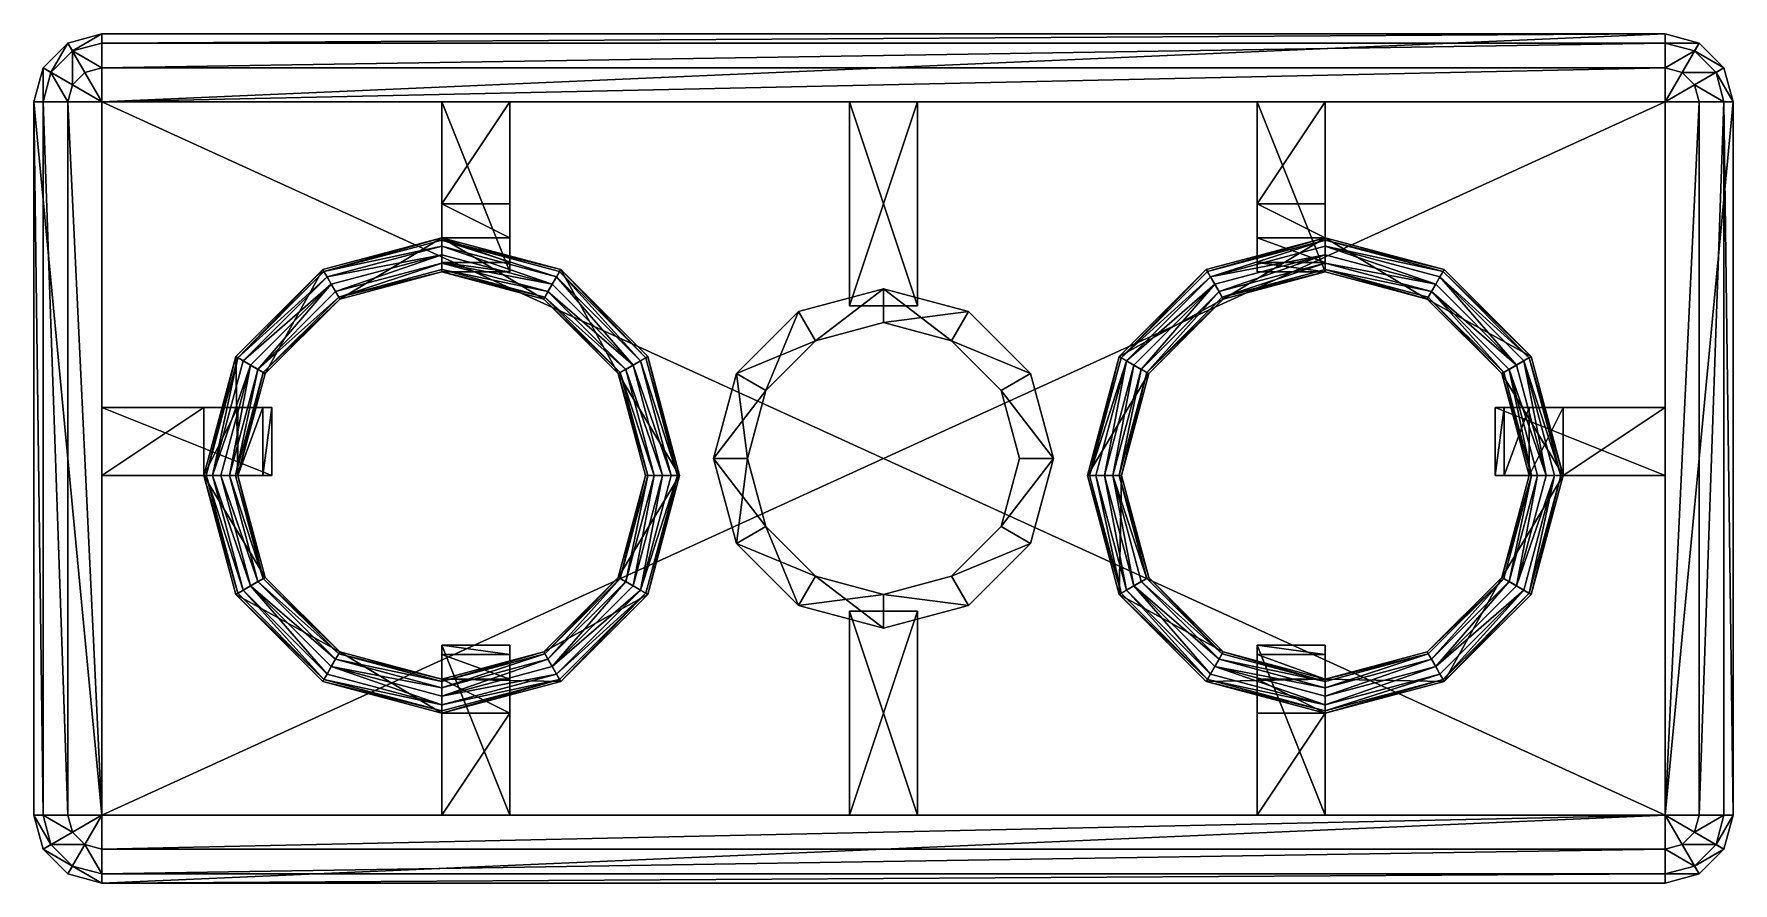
# Model space of a CAD drawing. Header units: metres. Extents: x 0 to 2.5, y 0 to 1.25.
import ezdxf

# ---------------------------------------------------------------- set-up
doc = ezdxf.new("R2010")
doc.units = ezdxf.units.M
doc.layers.add('block06', color=53, linetype='CONTINUOUS')

msp = doc.modelspace()

# ---------------------------------------------------------------- meshes
at = {"layer": 'block06'}
mesh = msp.add_polyface(dxfattribs=at)
corners = [(0.1, 0.6, 1.4), (0.1, 0.7), (0.1, 0.7, 1.4), (0.35, 0.6, 1.4), (0.35, 0.7, 1.4), (0.25, 0.7), (0.1, 0.6), (0.35, 0.7, 0.1), (0.3, 0.7, 0.013397), (0.3, 0.6, 0.013397), (0.336603, 0.7, 0.05), (0.25, 0.6), (0.3, 0.6, 1.5), (0.296891, 0.775, 1.5), (0.25, 0.6, 1.5), (0.25, 0.6, 1.725), (0.296891, 0.775, 1.725), (0.318542, 0.7625, 1.75), (0.329367, 0.75625, 1.746651), (0.2875, 0.6, 1.746651), (0.2625, 0.6, 1.746651), (0.307716, 0.76875, 1.746651), (0.275, 0.6, 1.75), (0.296651, 0.6, 1.7375), (0.253349, 0.6, 1.7375), (0.299792, 0.773325, 1.7375), (0.3, 0.6, 1.725), (0.337292, 0.751675, 1.7375), (0, 0.1, 1.4), (0, 1.15), (0, 1.15, 1.4), (0.1, 1.15), (0.1, 1.25), (0.05, 1.236603), (0.013397, 1.2), (0.1, 0.1), (0.1, 1.15, 1.4), (0.05, 0.1, 1.486603), (0.013397, 1.15, 1.45), (0.05, 1.15, 1.486603), (0.1, 1.15, 1.5), (0.1, 0.1, 1.5), (0.013397, 0.1, 1.45), (0.05, 1.236603, 1.4), (0.013397, 1.2, 1.4), (0.1, 1.25, 1.4), (0.075, 1.193301, 1.486603), (0.1, 1.2, 1.486603), (0.025, 1.193301, 1.45), (0.056699, 1.175, 1.486603), (0.056699, 1.225, 1.45), (0.1, 1.236603, 1.45)]
mesh.append_faces([[corners[k] for k in face] for face in [(0, 1, 2), (3, 2, 4), (5, 1, 6), (7, 4, 2), (7, 2, 1), (7, 1, 5), (7, 5, 8), (9, 10, 8), (8, 5, 11), (12, 13, 14), (13, 15, 14), (15, 13, 16), (17, 18, 19), (17, 20, 21), (20, 17, 22), (17, 19, 22), (19, 18, 23), (16, 24, 15), (21, 20, 25), (20, 24, 25), (24, 16, 25), (26, 23, 27), (28, 29, 30), (31, 32, 33), (31, 33, 34), (31, 34, 29), (31, 29, 35), (35, 36, 31), (37, 38, 39), (39, 40, 41), (38, 42, 30), (33, 43, 34), (34, 43, 44), (44, 30, 29), (34, 44, 29), (43, 33, 45), (45, 33, 32), (46, 47, 40), (48, 49, 39), (46, 40, 49), (48, 39, 38), (39, 49, 40), (47, 46, 50), (46, 49, 50), (49, 48, 50), (48, 43, 50), (50, 43, 45), (50, 45, 51), (47, 50, 51), (43, 48, 44), (48, 38, 44), (44, 38, 30)]])
mesh = msp.add_polyface(dxfattribs=at)
corners = [(0.7, 0.9, 0.1), (0.7, 0.9, 1.4), (0.7, 1.15, 1.4), (0.7, 1.15), (0.7, 1), (0.7, 0.95, 0.013397), (0.7, 0.913397, 0.05), (0.6, 1.15, 1.4), (0.6, 1), (0.6, 0.9, 0.1), (0.6, 0.913397, 0.05), (0.6, 0.95, 0.013397), (0.859808, 0.75, 1.5), (0.903109, 0.775, 1.5), (0.775, 0.903109, 1.5), (0.6, 0.95, 1.5), (0.6, 0.9, 1.5), (0.75, 0.859808, 1.5), (0.775, 0.903109, 1.725), (0.6, 0.95, 1.725), (0.903109, 0.775, 1.725), (0.75625, 0.870633, 1.746651), (0.6, 0.903349, 1.7375), (0.6, 0.9125, 1.746651), (0.76875, 0.892284, 1.746651), (0.881458, 0.7625, 1.75), (0.7625, 0.881458, 1.75), (0.6, 0.925, 1.75), (0.6, 0.9375, 1.746651), (0.75, 0.859808, 1.725), (0.862708, 0.751675, 1.7375), (0.859808, 0.75, 1.725), (0.892284, 0.76875, 1.746651), (0.773325, 0.900208, 1.7375), (0.900208, 0.773325, 1.7375), (0.870633, 0.75625, 1.746651), (0.6, 0.946651, 1.7375), (0.6, 0.9, 1.725), (0.751675, 0.862708, 1.7375), (0.1, 1.25, 1.4), (0.1, 1.25), (2.4, 1.25), (0.1, 1.15)]
mesh.append_faces([[corners[k] for k in face] for face in [(0, 1, 2), (0, 2, 3), (0, 3, 4), (0, 4, 5), (0, 5, 6), (7, 3, 2), (3, 8, 4), (1, 7, 2), (9, 1, 0), (10, 6, 11), (11, 6, 5), (5, 4, 8), (11, 5, 8), (6, 10, 0), (0, 10, 9), (12, 13, 14), (15, 16, 17), (15, 17, 14), (12, 14, 17), (13, 18, 14), (14, 18, 19), (14, 19, 15), (18, 13, 20), (21, 22, 23), (24, 25, 26), (25, 21, 26), (21, 23, 26), (23, 27, 26), (24, 26, 28), (26, 27, 28), (29, 30, 31), (25, 24, 32), (24, 33, 32), (33, 34, 32), (34, 33, 18), (21, 25, 35), (18, 33, 36), (33, 24, 36), (24, 28, 36), (18, 36, 19), (20, 34, 18), (37, 22, 38), (22, 21, 38), (21, 35, 38), (35, 30, 38), (30, 29, 38), (37, 38, 29), (16, 29, 17), (17, 29, 31), (17, 31, 12), (29, 16, 37), (39, 40, 41), (40, 42, 41)]])
mesh = msp.add_polyface(dxfattribs=at)
corners = [(1.2, 1.15, 1.4), (1.2, 1.15), (1.3, 1.15), (1.2, 0.85, 1.4), (1.2, 0.85), (1.3, 0.85, 1.4), (1.15, 0.798205), (1.125, 0.841506), (1.076795, 0.725), (1.033494, 0.75), (1, 0.625), (1.05, 0.625), (1.25, 0.875), (1.25, 0.825), (1.15, 0.798205, 1.4), (1.076795, 0.725, 1.4), (1.033494, 0.75, 1.4), (1.125, 0.841506, 1.4), (1.25, 0.875, 1.4), (1.25, 0.825, 1.4), (1.05, 0.625, 1.4), (1, 0.625, 1.4), (0.859808, 0.75, 1.5), (0.9, 0.6, 1.5), (0.95, 0.6, 1.5), (0.903109, 0.775, 1.5), (0.95, 0.6, 1.725), (0.903109, 0.775, 1.725), (0.900208, 0.773325, 1.7375), (0.946651, 0.6, 1.7375), (0.892284, 0.76875, 1.746651), (0.881458, 0.7625, 1.75), (0.9375, 0.6, 1.746651), (0.925, 0.6, 1.75), (0.859808, 0.75, 1.725), (0.862708, 0.751675, 1.7375), (0.903349, 0.6, 1.7375), (0.9125, 0.6, 1.746651), (0.870633, 0.75625, 1.746651), (0.9, 0.6, 1.725), (0.1, 1.15), (0.1, 1.15, 1.4), (2.4, 1.15, 1.4), (0.1, 0.1, 1.4), (0.1, 1.236603, 1.45), (2.4, 1.236603, 1.45), (0.1, 1.2, 1.486603), (2.4, 1.2, 1.486603), (0.1, 1.15, 1.5), (2.4, 1.25, 1.4), (0.1, 1.25, 1.4)]
mesh.append_faces([[corners[k] for k in face] for face in [(0, 1, 2), (3, 4, 1), (3, 1, 0), (5, 4, 3), (2, 1, 4), (5, 3, 0), (6, 7, 8), (8, 7, 9), (8, 9, 10), (8, 10, 11), (7, 6, 12), (12, 6, 13), (14, 15, 16), (14, 16, 17), (14, 17, 18), (14, 18, 19), (16, 15, 20), (16, 20, 21), (16, 9, 17), (17, 9, 7), (12, 18, 7), (17, 7, 18), (9, 16, 10), (21, 10, 16), (19, 6, 14), (14, 6, 8), (15, 11, 20), (11, 15, 8), (14, 8, 15), (6, 19, 13), (22, 23, 24), (22, 24, 25), (24, 26, 27), (24, 27, 25), (28, 27, 29), (28, 29, 30), (29, 27, 26), (31, 30, 32), (30, 29, 32), (31, 32, 33), (34, 35, 36), (35, 37, 36), (31, 33, 38), (33, 37, 38), (37, 35, 38), (34, 36, 39), (22, 39, 23), (39, 22, 34), (40, 41, 42), (42, 41, 43), (44, 45, 46), (46, 47, 48), (49, 44, 50)]])
mesh = msp.add_polyface(dxfattribs=at)
corners = [(1.3, 1.15, 1.4), (1.3, 1.15), (1.3, 0.85), (1.3, 0.85, 1.4), (1.2, 1.15, 1.4), (1.2, 0.85), (1.8, 1.15, 1.4), (1.8, 1.15), (1.9, 1.15), (1.9, 1.15, 1.4), (1.8, 1), (1.9, 1), (1.9, 0.9, 1.4), (1.8, 0.9, 1.4), (1.8, 0.9, 0.1), (1.8, 0.95, 0.013397), (1.8, 0.913397, 0.05), (1.9, 0.913397, 0.05), (1.9, 0.95, 0.013397), (1.9, 0.9, 0.1), (1.75, 0.859808, 1.5), (1.9, 0.95, 1.5), (1.725, 0.903109, 1.5), (1.596891, 0.775, 1.5), (1.9, 0.9, 1.5), (1.75, 0.859808, 1.725), (1.9, 0.9, 1.725), (1.7375, 0.881458, 1.75), (1.607716, 0.76875, 1.746651), (1.73125, 0.892284, 1.746651), (1.9, 0.9125, 1.746651), (1.74375, 0.870633, 1.746651), (1.9, 0.925, 1.75), (1.9, 0.9375, 1.746651), (1.9, 0.95, 1.725), (1.726675, 0.900208, 1.7375), (1.725, 0.903109, 1.725), (1.748325, 0.862708, 1.7375), (1.9, 0.903349, 1.7375), (1.599792, 0.773325, 1.7375), (1.9, 0.946651, 1.7375), (1.35, 0.798205), (1.375, 0.841506), (1.25, 0.875), (1.375, 0.841506, 1.4), (1.25, 0.825, 1.4), (1.25, 0.875, 1.4), (0.1, 1.25, 1.4), (2.4, 1.25), (2.4, 1.25, 1.4), (0.1, 1.15), (2.4, 1.15), (2.4, 1.15, 1.4), (0.1, 1.2, 1.486603), (2.4, 1.236603, 1.45), (2.4, 1.2, 1.486603), (2.4, 1.15, 1.5), (0.1, 1.15, 1.5), (0.1, 1.236603, 1.45)]
mesh.append_faces([[corners[k] for k in face] for face in [(0, 1, 2), (0, 2, 3), (4, 1, 0), (3, 2, 5), (1, 5, 2), (3, 4, 0), (6, 7, 8), (6, 8, 9), (8, 7, 10), (8, 10, 11), (12, 13, 6), (14, 13, 12), (10, 14, 15), (6, 13, 14), (15, 14, 16), (6, 14, 7), (14, 10, 7), (16, 17, 15), (15, 18, 10), (19, 16, 14), (20, 21, 22), (20, 22, 23), (21, 20, 24), (20, 25, 26), (20, 26, 24), (27, 28, 29), (30, 31, 32), (31, 27, 32), (27, 29, 32), (29, 33, 32), (34, 35, 36), (31, 30, 37), (30, 38, 37), (38, 26, 37), (25, 37, 26), (36, 35, 39), (35, 29, 39), (33, 29, 40), (29, 35, 40), (35, 34, 40), (22, 36, 23), (36, 22, 34), (34, 22, 21), (41, 42, 43), (44, 45, 46), (46, 43, 44), (44, 43, 42), (47, 48, 49), (48, 50, 51), (50, 52, 51), (53, 54, 55), (55, 56, 57), (54, 58, 49)]])
mesh = msp.add_polyface(dxfattribs=at)
corners = [(2.4, 0.7, 1.4), (2.4, 0.7), (2.4, 0.6), (2.25, 0.7), (2.15, 0.7, 0.1), (2.2, 0.7, 0.013397), (2.15, 0.7, 1.4), (2.4, 0.6, 1.4), (2.25, 0.6), (2.2, 0.6, 0.013397), (2.159808, 0.75, 1.5), (2.2, 0.6, 1.5), (2.25, 0.6, 1.5), (2.203109, 0.775, 1.5), (2.2, 0.6, 1.725), (2.203349, 0.6, 1.7375), (2.170633, 0.75625, 1.746651), (2.2125, 0.6, 1.746651), (2.2375, 0.6, 1.746651), (2.192284, 0.76875, 1.746651), (2.246651, 0.6, 1.7375), (2.225, 0.6, 1.75), (2.181458, 0.7625, 1.75), (2.159808, 0.75, 1.725), (2.25, 0.6, 1.725), (2.200208, 0.773325, 1.7375), (2.203109, 0.775, 1.725), (2.4, 0.1), (2.5, 1.15), (2.4, 1.15), (2.486603, 1.2), (2.45, 1.236603), (2.4, 1.25), (2.4, 1.15, 1.4), (2.4, 0.1, 1.4), (2.5, 0.1), (2.5, 1.15, 1.4), (2.486603, 1.2, 1.4), (2.45, 1.236603, 1.4), (2.4, 1.25, 1.4), (2.45, 1.15, 1.486603), (2.4, 0.1, 1.5), (2.4, 1.15, 1.5), (2.486603, 1.15, 1.45), (2.45, 0.1, 1.486603), (2.5, 0.1, 1.4), (2.4, 1.236603, 1.45), (2.443301, 1.225, 1.45), (2.4, 1.2, 1.486603), (2.475, 1.193301, 1.45), (2.425, 1.193301, 1.486603), (2.443301, 1.175, 1.486603)]
mesh.append_faces([[corners[k] for k in face] for face in [(0, 1, 2), (3, 4, 5), (0, 6, 4), (0, 4, 1), (4, 3, 1), (7, 6, 0), (8, 1, 3), (5, 9, 3), (10, 11, 12), (10, 12, 13), (10, 14, 11), (15, 16, 17), (18, 19, 20), (17, 16, 21), (16, 22, 21), (22, 19, 21), (19, 18, 21), (15, 14, 23), (24, 20, 25), (20, 19, 25), (24, 25, 26), (12, 24, 26), (12, 26, 13), (27, 28, 29), (29, 28, 30), (29, 30, 31), (32, 29, 31), (29, 33, 34), (35, 36, 28), (30, 37, 31), (31, 37, 38), (38, 39, 32), (31, 38, 32), (37, 30, 36), (36, 30, 28), (40, 41, 42), (43, 44, 40), (45, 43, 36), (46, 47, 48), (47, 37, 49), (49, 37, 36), (48, 47, 50), (47, 49, 50), (49, 51, 50), (51, 42, 50), (51, 40, 42), (48, 50, 42), (47, 46, 38), (38, 46, 39), (37, 47, 38), (40, 51, 43), (51, 49, 43), (49, 36, 43)]])
mesh = msp.add_polyface(dxfattribs=at)
corners = [(0.1, 0.6, 1.4), (0.1, 0.6), (0.1, 0.7), (0.3, 0.6, 0.013397), (0.25, 0.6), (0.35, 0.6, 0.1), (0.35, 0.6, 1.4), (0.1, 0.7, 1.4), (0.25, 0.7), (0.3, 0.7, 0.013397), (0.296891, 0.425, 1.5), (0.340192, 0.45, 1.5), (0.25, 0.6, 1.5), (0.3, 0.6, 1.5), (0.25, 0.6, 1.725), (0.296891, 0.425, 1.725), (0.2875, 0.6, 1.746651), (0.296651, 0.6, 1.7375), (0.337292, 0.448325, 1.7375), (0.2625, 0.6, 1.746651), (0.307716, 0.43125, 1.746651), (0.253349, 0.6, 1.7375), (0.275, 0.6, 1.75), (0.329367, 0.44375, 1.746651), (0.318542, 0.4375, 1.75), (0.3, 0.6, 1.725), (0.299792, 0.426675, 1.7375), (0, 0.1, 1.4), (0, 0.1), (0, 1.15), (0.1, 0.1), (0.013397, 0.05), (0.05, 0.013397), (0.1, 0), (0.1, 0.1, 1.4), (0.1, 1.15, 1.4), (0.013397, 0.05, 1.4), (0.05, 0.013397, 1.4), (0.1, 0, 1.4), (0.013397, 0.1, 1.45), (0.013397, 1.15, 1.45), (0.05, 0.1, 1.486603), (0.05, 1.15, 1.486603), (0.1, 0.1, 1.5), (0, 1.15, 1.4), (0.056699, 0.075, 1.486603), (0.056699, 0.025, 1.45), (0.075, 0.056699, 1.486603), (0.1, 0.013397, 1.45), (0.1, 0.05, 1.486603), (0.025, 0.056699, 1.45)]
mesh.append_faces([[corners[k] for k in face] for face in [(0, 1, 2), (3, 4, 5), (0, 6, 5), (0, 5, 1), (5, 4, 1), (6, 0, 7), (8, 1, 4), (3, 9, 4), (10, 11, 12), (13, 12, 11), (12, 14, 15), (12, 15, 10), (16, 17, 18), (19, 20, 21), (22, 16, 23), (20, 19, 24), (19, 22, 24), (22, 23, 24), (18, 17, 25), (14, 21, 26), (21, 20, 26), (14, 26, 15), (27, 28, 29), (30, 29, 28), (30, 28, 31), (30, 31, 32), (33, 30, 32), (30, 34, 35), (28, 36, 31), (31, 36, 37), (32, 37, 38), (32, 38, 33), (31, 37, 32), (36, 28, 27), (39, 40, 41), (41, 42, 43), (44, 39, 27), (45, 39, 41), (46, 47, 48), (47, 43, 49), (46, 48, 38), (43, 47, 45), (39, 45, 50), (45, 47, 50), (47, 46, 50), (46, 36, 50), (50, 36, 27), (39, 50, 27), (45, 41, 43), (48, 47, 49), (36, 46, 37), (46, 38, 37)]])
mesh = msp.add_polyface(dxfattribs=at)
corners = [(1.2, 0.4, 1.4), (1.2, 0.4), (1.3, 0.4), (1.2, 0.1, 1.4), (1.2, 0.1), (1.3, 0.1, 1.4), (1.076795, 0.525), (1.033494, 0.5), (1.15, 0.451795), (1.125, 0.408494), (1.25, 0.425), (1.25, 0.375), (1.05, 0.625), (1, 0.625), (1.15, 0.451795, 1.4), (1.125, 0.408494, 1.4), (1.076795, 0.525, 1.4), (1.033494, 0.5, 1.4), (1, 0.625, 1.4), (1.05, 0.625, 1.4), (1.25, 0.375, 1.4), (1.25, 0.425, 1.4), (0.903109, 0.425, 1.5), (0.95, 0.6, 1.5), (0.859808, 0.45, 1.5), (0.9, 0.6, 1.5), (0.903109, 0.425, 1.725), (0.95, 0.6, 1.725), (0.881458, 0.4375, 1.75), (0.870633, 0.44375, 1.746651), (0.9125, 0.6, 1.746651), (0.900208, 0.426675, 1.7375), (0.892284, 0.43125, 1.746651), (0.946651, 0.6, 1.7375), (0.9375, 0.6, 1.746651), (0.925, 0.6, 1.75), (0.903349, 0.6, 1.7375), (0.9, 0.6, 1.725), (0.862708, 0.448325, 1.7375), (0.859808, 0.45, 1.725), (2.4, 0.1, 1.5), (0.1, 0.1, 1.5), (0.1, 1.15, 1.5), (0.1, 0), (0.1, 0, 1.4), (2.4, 0, 1.4), (2.4, 0.05, 1.486603), (0.1, 0.013397, 1.45), (0.1, 0.05, 1.486603), (2.4, 0.013397, 1.45)]
mesh.append_faces([[corners[k] for k in face] for face in [(0, 1, 2), (3, 4, 1), (3, 1, 0), (5, 4, 3), (2, 1, 4), (5, 3, 0), (6, 7, 8), (8, 7, 9), (10, 9, 11), (8, 9, 10), (7, 6, 12), (7, 12, 13), (14, 15, 16), (16, 15, 17), (16, 17, 18), (16, 18, 19), (15, 14, 20), (21, 20, 14), (20, 11, 15), (15, 11, 9), (17, 7, 18), (18, 7, 13), (7, 17, 9), (15, 9, 17), (19, 12, 6), (16, 8, 14), (14, 8, 10), (14, 10, 21), (8, 16, 6), (19, 6, 16), (22, 23, 24), (23, 25, 24), (26, 27, 23), (22, 26, 23), (28, 29, 30), (31, 32, 33), (32, 34, 33), (34, 32, 35), (32, 28, 35), (28, 30, 35), (30, 29, 36), (31, 33, 26), (33, 27, 26), (37, 36, 38), (36, 29, 38), (37, 38, 39), (25, 37, 39), (25, 39, 24), (40, 41, 42), (43, 44, 45), (46, 47, 48), (48, 41, 40), (47, 49, 44)]])
mesh = msp.add_polyface(dxfattribs=at)
corners = [(1.6, 0.6, 1.5), (1.55, 0.6, 1.5), (1.596891, 0.425, 1.5), (1.640192, 0.45, 1.5), (1.6, 0.6, 1.725), (1.640192, 0.45, 1.725), (1.5875, 0.6, 1.746651), (1.629367, 0.44375, 1.746651), (1.618542, 0.4375, 1.75), (1.637292, 0.448325, 1.7375), (1.575, 0.6, 1.75), (1.607716, 0.43125, 1.746651), (1.5625, 0.6, 1.746651), (1.596651, 0.6, 1.7375), (1.55, 0.6, 1.725), (1.553349, 0.6, 1.7375), (1.599792, 0.426675, 1.7375), (1.596891, 0.425, 1.725), (1.3, 0.4, 1.4), (1.3, 0.4), (1.3, 0.1), (1.3, 0.1, 1.4), (1.2, 0.4, 1.4), (1.2, 0.1), (1.25, 0.425), (1.25, 0.375), (1.375, 0.408494), (1.466506, 0.5), (1.35, 0.451795), (1.423205, 0.525), (1.5, 0.625), (1.45, 0.625), (1.45, 0.625, 1.4), (1.5, 0.625, 1.4), (1.423205, 0.525, 1.4), (1.466506, 0.5, 1.4), (1.35, 0.451795, 1.4), (1.375, 0.408494, 1.4), (1.25, 0.425, 1.4), (1.25, 0.375, 1.4), (0.1, 0), (2.4, 0), (2.4, 0.1), (2.4, 0.1, 1.4), (0.1, 0.1, 1.4), (2.4, 1.15, 1.4), (2.4, 0, 1.4)]
mesh.append_faces([[corners[k] for k in face] for face in [(0, 1, 2), (0, 2, 3), (3, 4, 0), (4, 3, 5), (6, 7, 8), (7, 6, 9), (6, 8, 10), (8, 11, 10), (11, 12, 10), (5, 9, 13), (9, 6, 13), (5, 13, 4), (14, 15, 16), (15, 12, 16), (12, 11, 16), (14, 16, 17), (17, 2, 1), (17, 1, 14), (18, 19, 20), (18, 20, 21), (22, 19, 18), (21, 20, 23), (19, 23, 20), (21, 22, 18), (24, 25, 26), (27, 28, 26), (24, 26, 28), (28, 27, 29), (27, 30, 29), (30, 31, 29), (32, 33, 34), (34, 33, 35), (36, 37, 38), (38, 37, 39), (37, 36, 35), (34, 35, 36), (35, 27, 37), (37, 27, 26), (25, 39, 26), (37, 26, 39), (27, 35, 30), (33, 30, 35), (34, 31, 32), (38, 28, 36), (36, 28, 29), (31, 34, 29), (36, 29, 34), (28, 38, 24), (40, 41, 42), (42, 43, 44), (45, 44, 43), (40, 46, 41)]])
mesh = msp.add_polyface(dxfattribs=at)
corners = [(1.640192, 0.75, 1.5), (1.55, 0.6, 1.5), (1.6, 0.6, 1.5), (1.596891, 0.775, 1.5), (1.75, 0.859808, 1.5), (1.6, 0.6, 1.725), (1.640192, 0.75, 1.725), (1.75, 0.859808, 1.725), (1.607716, 0.76875, 1.746651), (1.5625, 0.6, 1.746651), (1.553349, 0.6, 1.7375), (1.575, 0.6, 1.75), (1.7375, 0.881458, 1.75), (1.618542, 0.7625, 1.75), (1.5875, 0.6, 1.746651), (1.629367, 0.75625, 1.746651), (1.637292, 0.751675, 1.7375), (1.74375, 0.870633, 1.746651), (1.596891, 0.775, 1.725), (1.55, 0.6, 1.725), (1.748325, 0.862708, 1.7375), (1.596651, 0.6, 1.7375), (1.73125, 0.892284, 1.746651), (1.599792, 0.773325, 1.7375), (1.725, 0.903109, 1.725), (1.423205, 0.725), (1.45, 0.625), (1.5, 0.625), (1.466506, 0.75), (1.35, 0.798205), (1.375, 0.841506), (1.25, 0.875), (1.25, 0.825), (1.25, 0.825, 1.4), (1.375, 0.841506, 1.4), (1.35, 0.798205, 1.4), (1.466506, 0.75, 1.4), (1.423205, 0.725, 1.4), (1.5, 0.625, 1.4), (1.45, 0.625, 1.4), (2.4, 0.1, 1.5), (0.1, 1.15, 1.5), (2.4, 1.15, 1.5)]
mesh.append_faces([[corners[k] for k in face] for face in [(0, 1, 2), (1, 0, 3), (4, 3, 0), (2, 5, 6), (0, 7, 4), (7, 0, 6), (2, 6, 0), (8, 9, 10), (9, 8, 11), (8, 12, 13), (14, 11, 13), (11, 8, 13), (14, 13, 15), (13, 12, 15), (16, 15, 17), (15, 12, 17), (16, 7, 6), (18, 10, 19), (7, 16, 20), (16, 17, 20), (16, 6, 5), (14, 15, 21), (15, 16, 21), (16, 5, 21), (22, 8, 23), (8, 10, 23), (10, 18, 23), (24, 23, 18), (3, 24, 18), (3, 18, 19), (3, 19, 1), (25, 26, 27), (25, 27, 28), (29, 28, 30), (29, 31, 32), (25, 28, 29), (33, 34, 35), (35, 34, 36), (35, 36, 37), (36, 38, 37), (38, 39, 37), (36, 28, 38), (38, 28, 27), (28, 36, 30), (34, 30, 36), (39, 26, 25), (37, 29, 35), (35, 29, 32), (35, 32, 33), (29, 37, 25), (39, 25, 37), (40, 41, 42)]])
mesh = msp.add_polyface(dxfattribs=at)
corners = [(0.6, 1.15, 1.4), (0.6, 1.15), (0.7, 1.15), (0.6, 1), (0.7, 0.9, 1.4), (0.6, 0.9, 1.4), (0.6, 0.9, 0.1), (0.6, 0.95, 0.013397), (0.6, 0.913397, 0.05), (0.35, 0.6, 0.1), (0.35, 0.7, 1.4), (0.35, 0.7, 0.1), (0.3, 0.7, 0.013397), (0.336603, 0.7, 0.05), (0.336603, 0.6, 0.05), (0.6, 0.9, 1.5), (0.6, 0.95, 1.5), (0.45, 0.859808, 1.5), (0.425, 0.903109, 1.5), (0.340192, 0.75, 1.5), (0.296891, 0.775, 1.5), (0.3, 0.6, 1.5), (0.425, 0.903109, 1.725), (0.296891, 0.775, 1.725), (0.6, 0.95, 1.725), (0.6, 0.9125, 1.746651), (0.6, 0.903349, 1.7375), (0.448325, 0.862708, 1.7375), (0.6, 0.925, 1.75), (0.43125, 0.892284, 1.746651), (0.6, 0.9375, 1.746651), (0.426675, 0.900208, 1.7375), (0.44375, 0.870633, 1.746651), (0.329367, 0.75625, 1.746651), (0.4375, 0.881458, 1.75), (0.318542, 0.7625, 1.75), (0.307716, 0.76875, 1.746651), (0.45, 0.859808, 1.725), (0.6, 0.9, 1.725), (0.299792, 0.773325, 1.7375), (0.6, 0.946651, 1.7375), (0.296651, 0.6, 1.7375), (0.337292, 0.751675, 1.7375), (0.340192, 0.75, 1.725), (0.3, 0.6, 1.725)]
mesh.append_faces([[corners[k] for k in face] for face in [(0, 1, 2), (2, 1, 3), (4, 5, 0), (6, 5, 4), (3, 6, 7), (0, 5, 6), (7, 6, 8), (0, 6, 1), (6, 3, 1), (9, 10, 11), (11, 12, 13), (13, 14, 11), (15, 16, 17), (17, 16, 18), (19, 20, 21), (20, 19, 18), (17, 18, 19), (16, 22, 18), (18, 22, 23), (18, 23, 20), (22, 16, 24), (25, 26, 27), (28, 29, 30), (29, 31, 30), (28, 25, 32), (25, 27, 32), (27, 33, 32), (29, 28, 34), (28, 32, 34), (32, 33, 34), (33, 35, 34), (29, 34, 36), (34, 35, 36), (37, 27, 38), (27, 26, 38), (24, 31, 22), (22, 31, 39), (31, 29, 39), (29, 36, 39), (22, 39, 23), (30, 31, 40), (31, 24, 40), (41, 33, 42), (33, 27, 42), (27, 37, 42), (42, 37, 43), (44, 42, 43), (21, 44, 43), (19, 37, 17), (17, 37, 38), (17, 38, 15), (37, 19, 43), (21, 43, 19)]])
mesh = msp.add_polyface(dxfattribs=at)
corners = [(2.2, 0.7, 0.013397), (2.15, 0.7, 0.1), (2.163398, 0.7, 0.05), (2.15, 0.7, 1.4), (2.15, 0.6, 1.4), (2.163398, 0.6, 0.05), (2.15, 0.6, 0.1), (1.9, 0.9, 0.1), (1.9, 0.9, 1.4), (1.9, 1.15, 1.4), (1.9, 1.15), (1.9, 1), (1.9, 0.95, 0.013397), (1.9, 0.913397, 0.05), (1.8, 1.15, 1.4), (1.8, 0.9, 0.1), (1.8, 0.95, 0.013397), (1.8, 1), (1.8, 0.913397, 0.05), (2.05, 0.859808, 1.5), (2.203109, 0.775, 1.5), (2.075, 0.903109, 1.5), (1.9, 0.95, 1.5), (1.9, 0.9, 1.5), (2.159808, 0.75, 1.5), (2.05, 0.859808, 1.725), (2.159808, 0.75, 1.725), (2.2, 0.6, 1.725), (1.9, 0.9, 1.725), (1.9, 0.9125, 1.746651), (2.05625, 0.870633, 1.746651), (1.9, 0.903349, 1.7375), (2.051675, 0.862708, 1.7375), (2.06875, 0.892284, 1.746651), (1.9, 0.9375, 1.746651), (2.073325, 0.900208, 1.7375), (2.0625, 0.881458, 1.75), (1.9, 0.925, 1.75), (2.170633, 0.75625, 1.746651), (2.181458, 0.7625, 1.75), (2.192284, 0.76875, 1.746651), (2.203109, 0.775, 1.725), (2.075, 0.903109, 1.725), (2.162708, 0.751675, 1.7375), (2.203349, 0.6, 1.7375), (1.9, 0.946651, 1.7375), (1.9, 0.95, 1.725), (2.200208, 0.773325, 1.7375)]
mesh.append_faces([[corners[k] for k in face] for face in [(0, 1, 2), (1, 3, 4), (2, 5, 0), (6, 2, 1), (7, 8, 9), (7, 9, 10), (7, 10, 11), (7, 11, 12), (7, 12, 13), (8, 14, 9), (15, 8, 7), (16, 13, 12), (12, 11, 17), (13, 18, 7), (19, 20, 21), (19, 21, 22), (19, 22, 23), (24, 20, 19), (23, 25, 19), (19, 25, 26), (27, 24, 26), (19, 26, 24), (25, 23, 28), (29, 30, 31), (30, 32, 31), (33, 34, 35), (30, 29, 36), (29, 37, 36), (37, 34, 36), (34, 33, 36), (38, 30, 39), (30, 36, 39), (36, 33, 39), (33, 40, 39), (28, 31, 25), (31, 32, 25), (41, 35, 42), (32, 30, 43), (30, 38, 43), (38, 44, 43), (25, 32, 26), (32, 43, 26), (43, 44, 26), (42, 35, 45), (35, 34, 45), (42, 45, 46), (40, 33, 47), (33, 35, 47), (35, 41, 47), (20, 42, 21), (21, 42, 46), (21, 46, 22), (42, 20, 41)]])
mesh = msp.add_polyface(dxfattribs=at)
corners = [(2.4, 0.7, 1.4), (2.4, 0.6), (2.4, 0.6, 1.4), (2.15, 0.6, 1.4), (2.15, 0.7, 1.4), (2.25, 0.6), (2.4, 0.7), (2.15, 0.6, 0.1), (2.2, 0.6, 0.013397), (2.2, 0.7, 0.013397), (2.163398, 0.6, 0.05), (2.25, 0.7), (2.203109, 0.425, 1.5), (2.25, 0.6, 1.5), (2.159808, 0.45, 1.5), (2.2, 0.6, 1.5), (2.170633, 0.44375, 1.746651), (2.203349, 0.6, 1.7375), (2.2125, 0.6, 1.746651), (2.159808, 0.45, 1.725), (2.2, 0.6, 1.725), (2.181458, 0.4375, 1.75), (2.225, 0.6, 1.75), (2.192284, 0.43125, 1.746651), (2.2375, 0.6, 1.746651), (2.203109, 0.425, 1.725), (2.246651, 0.6, 1.7375), (2.25, 0.6, 1.725), (2.200208, 0.426675, 1.7375), (2.4, 0.1), (2.4, 0), (2.45, 0.013397), (2.486603, 0.05), (2.5, 0.1), (2.5, 1.15), (2.4, 1.15), (2.4, 0.1, 1.4), (2.5, 0.1, 1.4), (2.5, 1.15, 1.4), (2.45, 0.013397, 1.4), (2.486603, 0.05, 1.4), (2.4, 0, 1.4), (2.486603, 1.15, 1.45), (2.486603, 0.1, 1.45), (2.45, 0.1, 1.486603), (2.45, 1.15, 1.486603), (2.4, 0.1, 1.5), (2.4, 0.05, 1.486603), (2.425, 0.056699, 1.486603), (2.443301, 0.025, 1.45), (2.443301, 0.075, 1.486603), (2.475, 0.056699, 1.45), (2.4, 0.013397, 1.45)]
mesh.append_faces([[corners[k] for k in face] for face in [(0, 1, 2), (2, 3, 4), (5, 1, 6), (7, 3, 2), (7, 2, 1), (7, 1, 5), (7, 5, 8), (9, 10, 8), (8, 5, 11), (12, 13, 14), (13, 15, 14), (16, 17, 18), (19, 20, 17), (16, 18, 21), (21, 18, 22), (23, 21, 24), (21, 22, 24), (25, 26, 27), (23, 24, 28), (24, 26, 28), (26, 25, 28), (25, 27, 13), (25, 13, 12), (29, 30, 31), (29, 31, 32), (29, 32, 33), (29, 33, 34), (35, 36, 29), (33, 37, 38), (31, 39, 32), (32, 39, 40), (40, 37, 33), (32, 40, 33), (39, 31, 41), (41, 31, 30), (42, 37, 43), (42, 43, 44), (45, 44, 46), (47, 48, 49), (50, 48, 46), (48, 47, 46), (39, 49, 40), (43, 50, 44), (50, 46, 44), (40, 49, 51), (49, 48, 51), (48, 50, 51), (50, 43, 51), (51, 43, 37), (40, 51, 37), (47, 49, 52), (49, 39, 52), (52, 39, 41)]])
mesh = msp.add_polyface(dxfattribs=at)
corners = [(0.7, 0.35, 0.1), (0.6, 0.35, 1.4), (0.6, 0.35, 0.1), (0.7, 0.1, 1.4), (0.6, 0.1), (0.6, 0.1, 1.4), (0.7, 0.25), (0.6, 0.25), (0.6, 0.3, 0.013397), (0.6, 0.336603, 0.05), (0.35, 0.6, 0.1), (0.35, 0.6, 1.4), (0.35, 0.7, 1.4), (0.3, 0.6, 0.013397), (0.336603, 0.6, 0.05), (0.336603, 0.7, 0.05), (0.35, 0.7, 0.1), (0.340192, 0.45, 1.5), (0.296891, 0.425, 1.5), (0.45, 0.340192, 1.5), (0.425, 0.296891, 1.5), (0.6, 0.25, 1.5), (0.6, 0.3, 1.5), (0.425, 0.296891, 1.725), (0.6, 0.25, 1.725), (0.296891, 0.425, 1.725), (0.2875, 0.6, 1.746651), (0.337292, 0.448325, 1.7375), (0.329367, 0.44375, 1.746651), (0.43125, 0.307716, 1.746651), (0.426675, 0.299792, 1.7375), (0.307716, 0.43125, 1.746651), (0.318542, 0.4375, 1.75), (0.44375, 0.329367, 1.746651), (0.4375, 0.318542, 1.75), (0.6, 0.2875, 1.746651), (0.6, 0.275, 1.75), (0.6, 0.2625, 1.746651), (0.448325, 0.337292, 1.7375), (0.45, 0.340192, 1.725), (0.6, 0.3, 1.725), (0.6, 0.253349, 1.7375), (0.299792, 0.426675, 1.7375), (0.3, 0.6, 1.725), (0.340192, 0.45, 1.725), (0.6, 0.296651, 1.7375), (0.3, 0.6, 1.5)]
mesh.append_faces([[corners[k] for k in face] for face in [(0, 1, 2), (3, 4, 5), (3, 5, 1), (4, 6, 7), (2, 1, 5), (2, 5, 4), (2, 4, 7), (2, 7, 8), (2, 8, 9), (10, 11, 12), (13, 10, 14), (14, 15, 13), (16, 14, 10), (17, 18, 19), (19, 18, 20), (19, 20, 21), (19, 21, 22), (20, 23, 21), (21, 23, 24), (23, 20, 25), (25, 20, 18), (26, 27, 28), (29, 30, 31), (29, 31, 32), (28, 33, 32), (29, 32, 34), (32, 33, 34), (33, 35, 34), (35, 36, 34), (30, 29, 37), (29, 34, 37), (34, 36, 37), (33, 28, 38), (28, 27, 38), (27, 39, 38), (38, 39, 40), (25, 30, 23), (23, 30, 41), (30, 37, 41), (23, 41, 24), (31, 30, 42), (30, 25, 42), (27, 43, 44), (39, 27, 44), (35, 33, 45), (33, 38, 45), (38, 40, 45), (22, 39, 19), (19, 39, 44), (17, 43, 46), (43, 17, 44), (19, 44, 17), (39, 22, 40)]])
mesh = msp.add_polyface(dxfattribs=at)
corners = [(2.15, 0.7, 0.1), (2.15, 0.6, 1.4), (2.15, 0.6, 0.1), (2.2, 0.6, 0.013397), (2.163398, 0.6, 0.05), (2.163398, 0.7, 0.05), (1.9, 0.3, 1.5), (1.9, 0.25, 1.5), (2.075, 0.296891, 1.5), (2.05, 0.340192, 1.5), (2.159808, 0.45, 1.5), (2.203109, 0.425, 1.5), (2.2, 0.6, 1.5), (2.2, 0.6, 1.725), (2.159808, 0.45, 1.725), (2.05, 0.340192, 1.725), (1.9, 0.3, 1.725), (2.0625, 0.318542, 1.75), (2.06875, 0.307716, 1.746651), (1.9, 0.2625, 1.746651), (2.05625, 0.329367, 1.746651), (2.170633, 0.44375, 1.746651), (2.073325, 0.299792, 1.7375), (2.192284, 0.43125, 1.746651), (1.9, 0.2875, 1.746651), (2.051675, 0.337292, 1.7375), (1.9, 0.275, 1.75), (1.9, 0.25, 1.725), (2.075, 0.296891, 1.725), (2.181458, 0.4375, 1.75), (1.9, 0.296651, 1.7375), (2.203349, 0.6, 1.7375), (2.162708, 0.448325, 1.7375), (2.200208, 0.426675, 1.7375), (2.203109, 0.425, 1.725), (1.9, 0.253349, 1.7375), (1.9, 0.3, 0.013397), (1.9, 0.25), (1.9, 0.35, 0.1), (1.9, 0.1, 1.4), (1.9, 0.35, 1.4), (1.9, 0.336603, 0.05), (1.9, 0.1), (1.8, 0.35, 1.4), (1.8, 0.1), (1.8, 0.336603, 0.05), (1.8, 0.3, 0.013397), (1.8, 0.35, 0.1)]
mesh.append_faces([[corners[k] for k in face] for face in [(0, 1, 2), (2, 3, 4), (4, 5, 2), (6, 7, 8), (6, 8, 9), (9, 8, 10), (8, 11, 10), (12, 13, 14), (10, 15, 9), (9, 15, 16), (9, 16, 6), (15, 10, 14), (12, 14, 10), (17, 18, 19), (17, 20, 21), (22, 18, 23), (18, 17, 23), (20, 24, 25), (24, 20, 26), (20, 17, 26), (17, 19, 26), (15, 25, 16), (27, 22, 28), (23, 17, 29), (17, 21, 29), (16, 25, 30), (25, 24, 30), (14, 31, 32), (31, 21, 32), (21, 20, 32), (20, 25, 32), (25, 15, 32), (14, 32, 15), (28, 22, 33), (22, 23, 33), (28, 33, 34), (19, 18, 35), (18, 22, 35), (22, 27, 35), (7, 27, 28), (34, 11, 8), (34, 8, 28), (7, 28, 8), (36, 37, 38), (39, 40, 38), (36, 38, 41), (39, 38, 42), (38, 37, 42), (39, 43, 40), (44, 42, 37), (41, 45, 36), (36, 46, 37), (47, 41, 38)]])
mesh = msp.add_polyface(dxfattribs=at)
corners = [(0.7, 0.3, 0.013397), (0.7, 0.25), (0.7, 0.35, 0.1), (0.7, 0.1, 1.4), (0.7, 0.35, 1.4), (0.7, 0.336603, 0.05), (0.7, 0.1), (0.6, 0.35, 1.4), (0.6, 0.1), (0.6, 0.336603, 0.05), (0.6, 0.3, 0.013397), (0.6, 0.25), (0.6, 0.35, 0.1), (0.6, 0.3, 1.5), (0.775, 0.296891, 1.5), (0.75, 0.340192, 1.5), (0.903109, 0.425, 1.5), (0.6, 0.25, 1.5), (0.859808, 0.45, 1.5), (0.775, 0.296891, 1.725), (0.903109, 0.425, 1.725), (0.6, 0.25, 1.725), (0.6, 0.275, 1.75), (0.6, 0.2875, 1.746651), (0.75625, 0.329367, 1.746651), (0.76875, 0.307716, 1.746651), (0.6, 0.2625, 1.746651), (0.773325, 0.299792, 1.7375), (0.7625, 0.318542, 1.75), (0.892284, 0.43125, 1.746651), (0.751675, 0.337292, 1.7375), (0.870633, 0.44375, 1.746651), (0.900208, 0.426675, 1.7375), (0.881458, 0.4375, 1.75), (0.859808, 0.45, 1.725), (0.75, 0.340192, 1.725), (0.6, 0.253349, 1.7375), (0.6, 0.296651, 1.7375), (0.6, 0.3, 1.725), (0.862708, 0.448325, 1.7375), (0.1, 0), (2.4, 0.1), (0.1, 0.1), (0.1, 0.1, 1.4)]
mesh.append_faces([[corners[k] for k in face] for face in [(0, 1, 2), (3, 4, 2), (0, 2, 5), (3, 2, 6), (2, 1, 6), (2, 4, 7), (3, 6, 8), (3, 7, 4), (8, 6, 1), (5, 9, 0), (0, 9, 10), (10, 11, 1), (0, 10, 1), (9, 5, 12), (12, 5, 2), (13, 14, 15), (15, 14, 16), (14, 13, 17), (15, 16, 18), (14, 19, 16), (16, 19, 20), (19, 14, 21), (17, 21, 14), (22, 23, 24), (22, 25, 26), (25, 27, 26), (25, 22, 28), (22, 24, 28), (25, 28, 29), (24, 23, 30), (28, 24, 31), (19, 27, 32), (27, 25, 32), (25, 29, 32), (29, 28, 33), (28, 31, 33), (34, 30, 35), (27, 19, 21), (26, 27, 36), (27, 21, 36), (19, 32, 20), (35, 30, 37), (30, 23, 37), (35, 37, 38), (31, 24, 39), (24, 30, 39), (30, 34, 39), (18, 35, 15), (15, 35, 38), (15, 38, 13), (35, 18, 34), (40, 41, 42), (41, 43, 42)]])
mesh = msp.add_polyface(dxfattribs=at)
corners = [(1.75, 0.340192, 1.5), (1.725, 0.296891, 1.5), (1.9, 0.3, 1.5), (1.9, 0.25, 1.5), (1.596891, 0.425, 1.5), (1.640192, 0.45, 1.5), (1.75, 0.340192, 1.725), (1.640192, 0.45, 1.725), (1.9, 0.3, 1.725), (1.73125, 0.307716, 1.746651), (1.9, 0.2625, 1.746651), (1.726675, 0.299792, 1.7375), (1.74375, 0.329367, 1.746651), (1.9, 0.2875, 1.746651), (1.7375, 0.318542, 1.75), (1.9, 0.275, 1.75), (1.607716, 0.43125, 1.746651), (1.629367, 0.44375, 1.746651), (1.748325, 0.337292, 1.7375), (1.618542, 0.4375, 1.75), (1.637292, 0.448325, 1.7375), (1.596891, 0.425, 1.725), (1.725, 0.296891, 1.725), (1.9, 0.296651, 1.7375), (1.9, 0.253349, 1.7375), (1.9, 0.25, 1.725), (1.599792, 0.426675, 1.7375), (1.9, 0.35, 0.1), (1.9, 0.35, 1.4), (1.8, 0.35, 1.4), (1.8, 0.35, 0.1), (1.9, 0.1, 1.4), (1.9, 0.1), (1.8, 0.1), (1.8, 0.1, 1.4), (1.9, 0.25), (1.8, 0.25), (1.8, 0.3, 0.013397), (1.8, 0.336603, 0.05), (1.9, 0.3, 0.013397), (1.9, 0.336603, 0.05), (2.4, 0.013397, 1.45), (0.1, 0.013397, 1.45), (2.4, 0.05, 1.486603), (0.1, 0.05, 1.486603), (2.4, 0.1, 1.5), (0.1, 0, 1.4), (2.4, 0, 1.4)]
mesh.append_faces([[corners[k] for k in face] for face in [(0, 1, 2), (2, 1, 3), (1, 0, 4), (4, 0, 5), (2, 6, 0), (0, 6, 7), (0, 7, 5), (6, 2, 8), (9, 10, 11), (12, 13, 14), (13, 15, 14), (15, 10, 14), (10, 9, 14), (9, 11, 16), (12, 17, 18), (17, 12, 19), (12, 14, 19), (14, 9, 19), (9, 16, 19), (18, 17, 20), (6, 18, 7), (18, 20, 7), (21, 11, 22), (13, 12, 23), (12, 18, 23), (18, 6, 23), (8, 23, 6), (22, 11, 24), (11, 10, 24), (22, 24, 25), (16, 11, 26), (11, 21, 26), (1, 4, 21), (1, 21, 22), (3, 22, 25), (1, 22, 3), (27, 28, 29), (27, 29, 30), (31, 32, 33), (31, 33, 34), (31, 34, 29), (33, 35, 36), (30, 29, 34), (30, 34, 33), (30, 33, 36), (30, 36, 37), (30, 37, 38), (39, 38, 37), (37, 36, 35), (38, 40, 30), (41, 42, 43), (43, 44, 45), (46, 41, 47)]])

doc.saveas('drawing.dxf')
